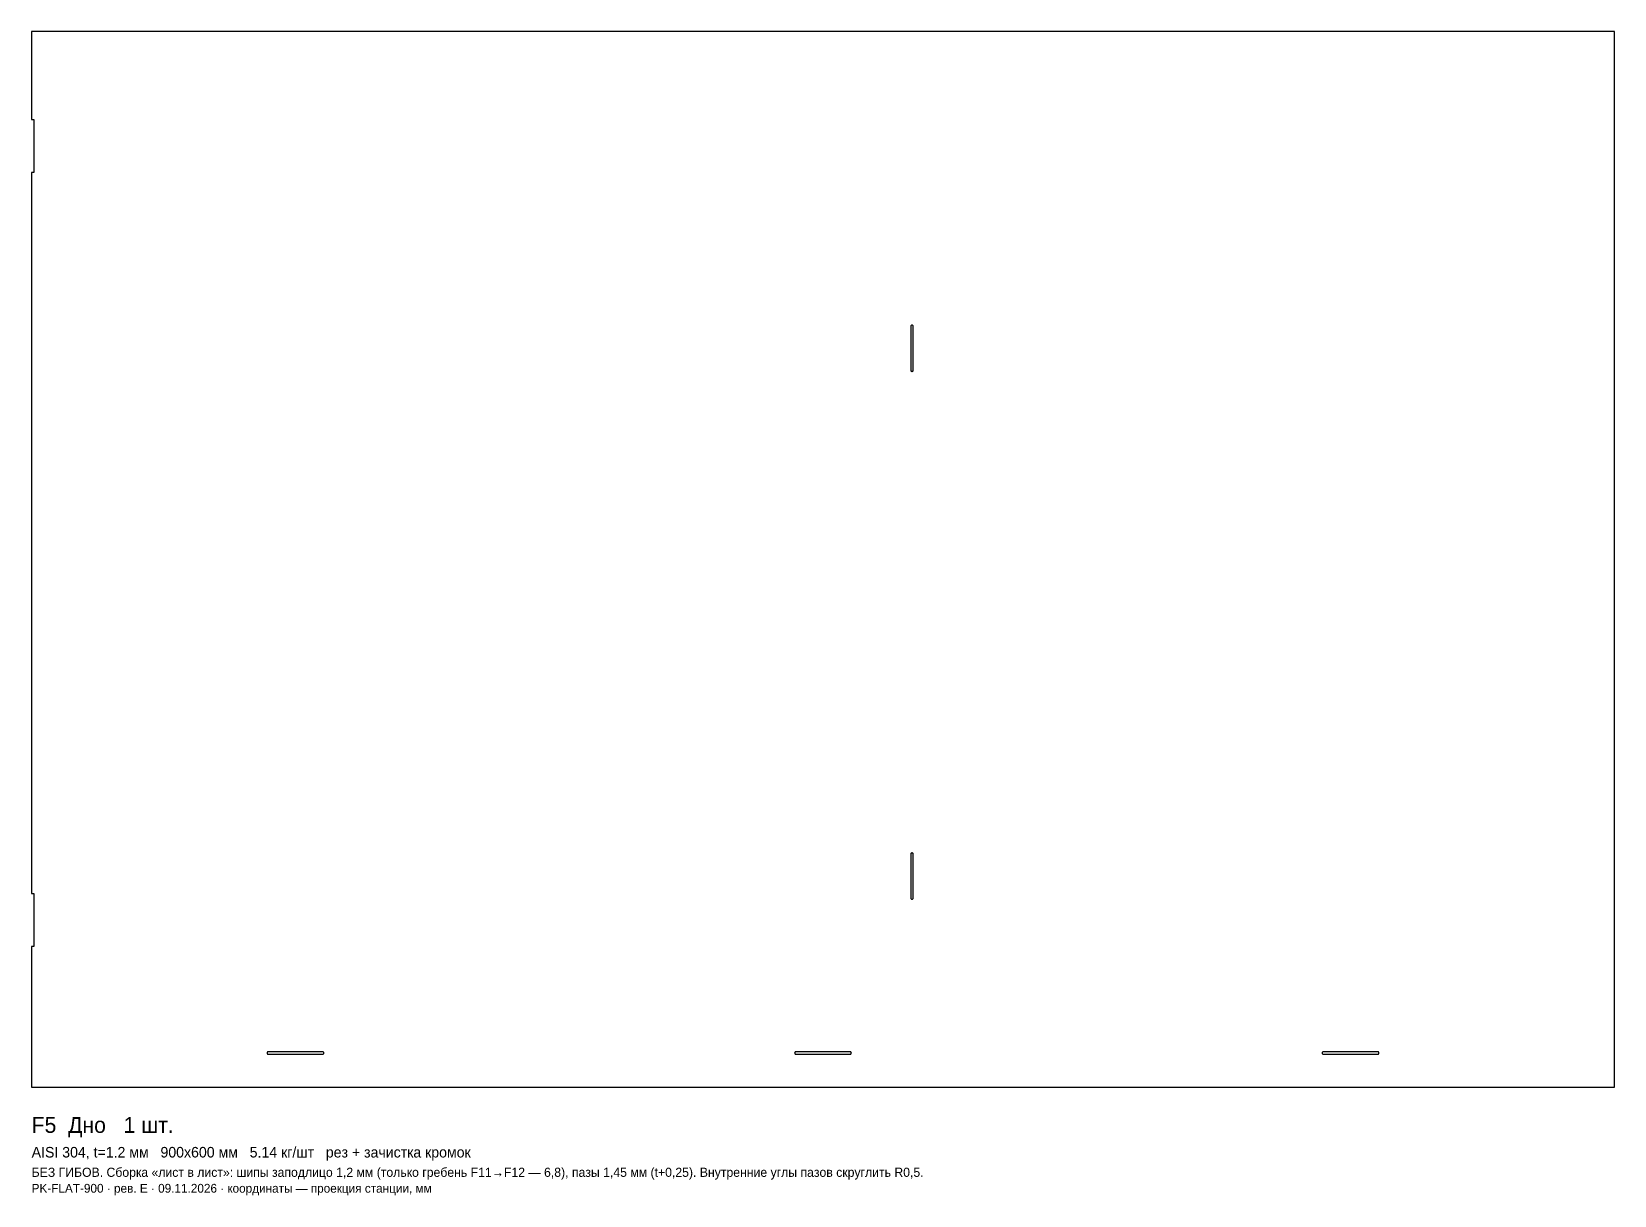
# Model space of a CAD drawing. Header units: millimetres. Extents: x 0 to 900, y -62 to 600.
import ezdxf

# ---------------------------------------------------------------- set-up
doc = ezdxf.new("R2010")
doc.units = ezdxf.units.MM
doc.layers.add('CUT', color=7, linetype='Continuous')
doc.layers.add('INFO', color=3, linetype='Continuous')

msp = doc.modelspace()

# ---------------------------------------------------------------- linework, layer by layer
at = {"layer": 'CUT'}
for points in [[(900, 0), (900, 600), (0, 600), (0, 550.12), (1.32, 550.12), (1.32, 519.88), (0, 519.88), (0, 110.12), (1.32, 110.12), (1.32, 79.88), (0, 79.88), (0, 0)], [(500.6, 406.88), (500.74, 406.89), (500.88, 406.93), (501, 407), (501.11, 407.09), (501.2, 407.2), (501.27, 407.32), (501.31, 407.46), (501.33, 407.6), (501.33, 432.4), (501.31, 432.54), (501.27, 432.68), (501.2, 432.8), (501.11, 432.91), (501, 433), (500.88, 433.07), (500.74, 433.11), (500.6, 433.12), (500.6, 433.12), (500.46, 433.11), (500.32, 433.07), (500.2, 433), (500.09, 432.91), (500, 432.8), (499.93, 432.68), (499.89, 432.54), (499.88, 432.4), (499.88, 407.6), (499.89, 407.46), (499.93, 407.32), (500, 407.2), (500.09, 407.09), (500.2, 407), (500.32, 406.93), (500.46, 406.89), (500.6, 406.88)], [(500.6, 106.88), (500.74, 106.89), (500.88, 106.93), (501, 107), (501.11, 107.09), (501.2, 107.2), (501.27, 107.32), (501.31, 107.46), (501.33, 107.6), (501.33, 132.4), (501.31, 132.54), (501.27, 132.68), (501.2, 132.8), (501.11, 132.91), (501, 133), (500.88, 133.07), (500.74, 133.11), (500.6, 133.12), (500.6, 133.12), (500.46, 133.11), (500.32, 133.07), (500.2, 133), (500.09, 132.91), (500, 132.8), (499.93, 132.68), (499.89, 132.54), (499.88, 132.4), (499.88, 107.6), (499.89, 107.46), (499.93, 107.32), (500, 107.2), (500.09, 107.09), (500.2, 107), (500.32, 106.93), (500.46, 106.89), (500.6, 106.88)], [(165.4, 18.67), (165.54, 18.69), (165.68, 18.73), (165.8, 18.8), (165.91, 18.89), (166, 19), (166.07, 19.12), (166.11, 19.26), (166.12, 19.4), (166.12, 19.4), (166.11, 19.54), (166.07, 19.68), (166, 19.8), (165.91, 19.91), (165.8, 20), (165.68, 20.07), (165.54, 20.11), (165.4, 20.12), (134.6, 20.12), (134.46, 20.11), (134.32, 20.07), (134.2, 20), (134.09, 19.91), (134, 19.8), (133.93, 19.68), (133.89, 19.54), (133.88, 19.4), (133.88, 19.4), (133.89, 19.26), (133.93, 19.12), (134, 19), (134.09, 18.89), (134.2, 18.8), (134.32, 18.73), (134.46, 18.69), (134.6, 18.67)], [(465.4, 18.67), (465.54, 18.69), (465.68, 18.73), (465.8, 18.8), (465.91, 18.89), (466, 19), (466.07, 19.12), (466.11, 19.26), (466.12, 19.4), (466.12, 19.4), (466.11, 19.54), (466.07, 19.68), (466, 19.8), (465.91, 19.91), (465.8, 20), (465.68, 20.07), (465.54, 20.11), (465.4, 20.12), (434.6, 20.12), (434.46, 20.11), (434.32, 20.07), (434.2, 20), (434.09, 19.91), (434, 19.8), (433.93, 19.68), (433.89, 19.54), (433.88, 19.4), (433.88, 19.4), (433.89, 19.26), (433.93, 19.12), (434, 19), (434.09, 18.89), (434.2, 18.8), (434.32, 18.73), (434.46, 18.69), (434.6, 18.67)], [(765.4, 18.67), (765.54, 18.69), (765.68, 18.73), (765.8, 18.8), (765.91, 18.89), (766, 19), (766.07, 19.12), (766.11, 19.26), (766.12, 19.4), (766.12, 19.4), (766.11, 19.54), (766.07, 19.68), (766, 19.8), (765.91, 19.91), (765.8, 20), (765.68, 20.07), (765.54, 20.11), (765.4, 20.12), (734.6, 20.12), (734.46, 20.11), (734.32, 20.07), (734.2, 20), (734.09, 19.91), (734, 19.8), (733.93, 19.68), (733.89, 19.54), (733.88, 19.4), (733.88, 19.4), (733.89, 19.26), (733.93, 19.12), (734, 19), (734.09, 18.89), (734.2, 18.8), (734.32, 18.73), (734.46, 18.69), (734.6, 18.67)]]:
    msp.add_lwpolyline(points, close=True, dxfattribs=at)

# ---------------------------------------------------------------- texts
at = {"layer": 'INFO'}
for s, height, p in [('F5  Дно   1 шт.', 9, (0, -26)), ('AISI 304, t=1.2 мм   900x600 мм   5.14 кг/шт   рез + зачистка кромок', 6, (0, -40)), ('БЕЗ ГИБОВ. Сборка «лист в лист»: шипы заподлицо 1,2 мм (только гребень F11→F12 — 6,8), пазы 1,45 мм (t+0,25). Внутренние углы пазов скруглить R0,5.', 5.2, (0, -51)), ('PK-FLAT-900 · рев. E · 09.11.2026 · координаты — проекция станции, мм', 5, (0, -60))]:
    msp.add_text(s, height=height, dxfattribs=at).set_placement(p)

doc.saveas('drawing.dxf')
